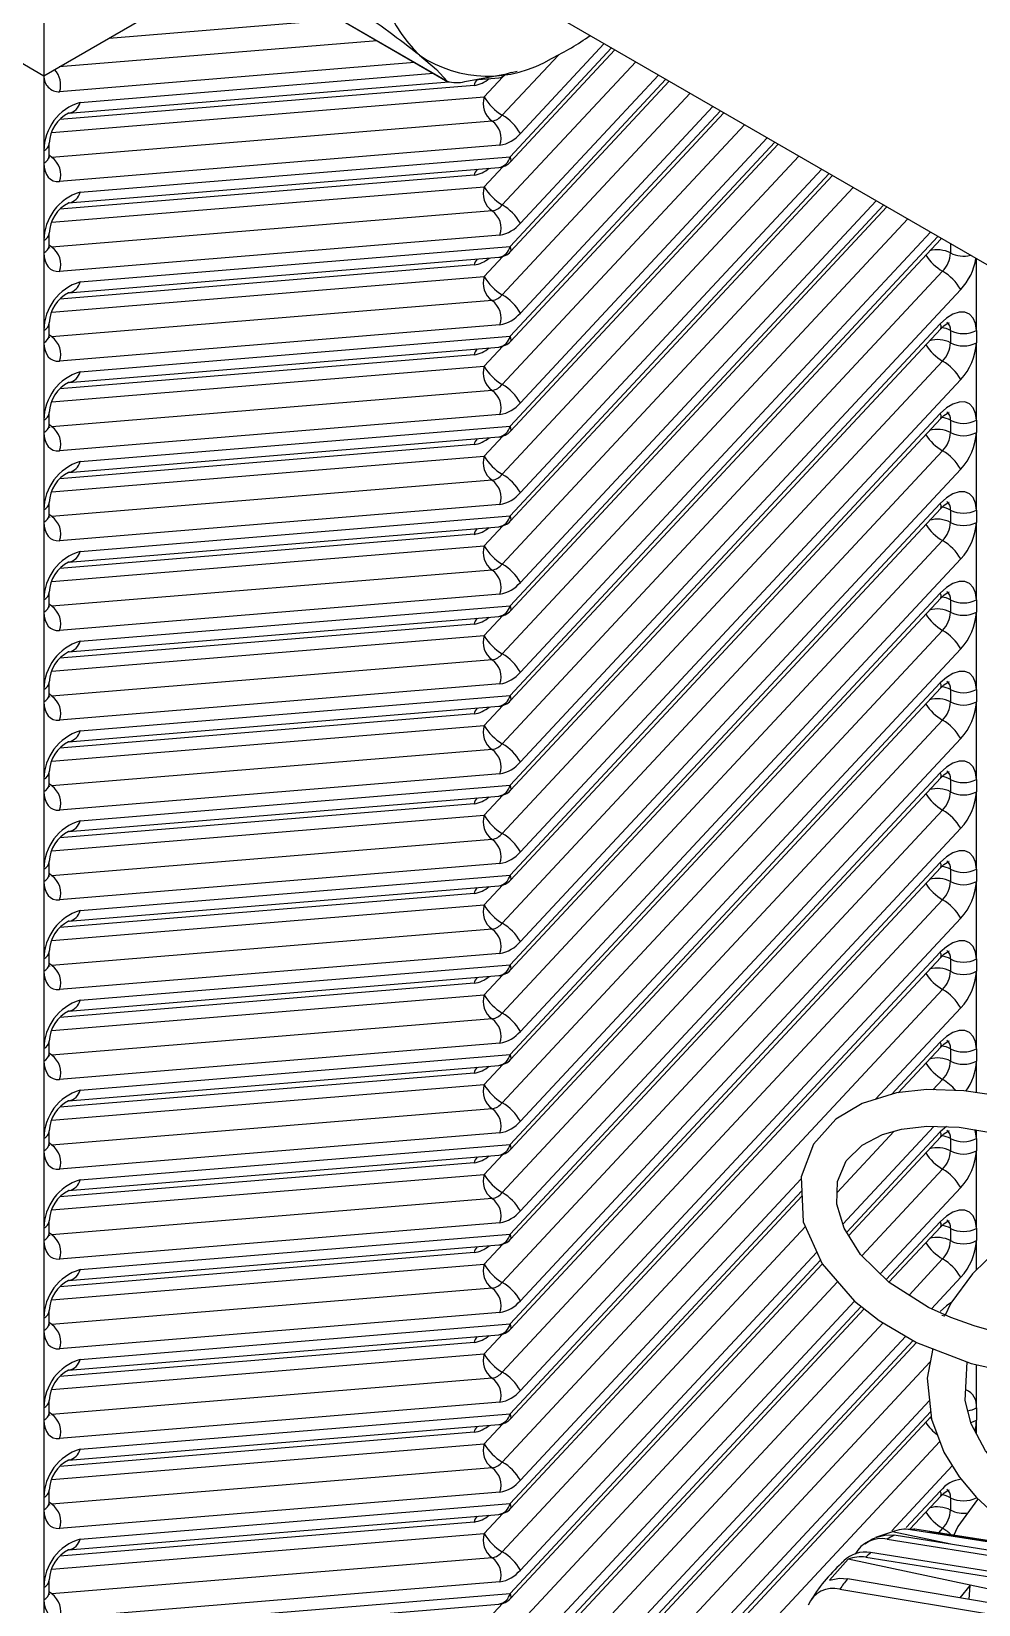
# Model space of a CAD drawing. Header units: millimetres. Extents: x 75 to 2075, y 25 to 1460.
# Drawn here: x 1518.8 to 1605, y 984.5 to 1127.5 of the extents above; entities that cross this region are included whole.
import ezdxf

# ---------------------------------------------------------------- set-up
doc = ezdxf.new("R2010")
doc.units = ezdxf.units.MM
doc.header["$LTSCALE"] = 5

msp = doc.modelspace()

# ---------------------------------------------------------------- linework, layer by layer
at = {"color": 7, "linetype": 'Continuous', "lineweight": 25}
for p, q in [((1519.935, 1156.84), (1519.935, 764.9)), ((1519.935, 1123.498), (1538.891, 1134.441)), ((1556.63, 1134.663), (1711.604, 1045.199)), ((1545.642, 1129.348), (1556.629, 1123.006)), ((1545.864, 1129.206), (1556.695, 1122.953)), ((1525.872, 1126.925), (1546.825, 1128.651)), ((1550.248, 1126.675), (1521.309, 1124.291)), ((1562.361, 1116.128), (1571.592, 1126.026)), ((1562.402, 1115.672), (1571.895, 1125.851)), ((1570.912, 1126.418), (1563.29, 1118.245)), ((1516.399, 1125.539), (1519.935, 1123.498)), ((1553.671, 1124.699), (1521.363, 1122.037)), ((1566.749, 1125.379), (1561.647, 1119.908)), ((1573.787, 1124.759), (1561.647, 1111.743)), ((1523.22, 1121.069), (1555.371, 1123.718)), ((1559.125, 1123.132), (1561.32, 1123.313)), ((1560.004, 1121.572), (1561.7, 1123.39)), ((1562.361, 1107.963), (1576.543, 1123.168)), ((1562.402, 1107.506), (1576.845, 1122.993)), ((1562.498, 1123.78), (1562.993, 1123.909)), ((1575.863, 1123.56), (1563.29, 1110.08)), ((1520.653, 1118.33), (1560.004, 1121.572)), ((1559.076, 1122.617), (1521.397, 1119.512)), ((1522.179, 1120.088), (1556.769, 1122.938)), ((1578.737, 1121.901), (1561.647, 1103.578)), ((1562.361, 1099.797), (1581.493, 1120.31)), ((1562.402, 1099.341), (1581.796, 1120.135)), ((1580.813, 1120.703), (1563.29, 1101.914)), ((1560.718, 1119.372), (1520.649, 1116.071)), ((1522.221, 1120.093), (1522.179, 1120.088)), ((1583.687, 1119.043), (1561.647, 1095.412)), ((1520.423, 1116.229), (1520.423, 1117.351)), ((1562.361, 1091.632), (1586.443, 1117.452)), ((1562.402, 1091.176), (1586.746, 1117.278)), ((1585.763, 1117.845), (1563.29, 1093.749)), ((1561.433, 1117.173), (1521.363, 1113.872)), ((1523.22, 1112.904), (1562.361, 1116.128)), ((1588.637, 1116.186), (1561.647, 1087.247)), ((1559.076, 1114.451), (1521.397, 1111.347)), ((1522.179, 1111.923), (1561.32, 1115.148)), ((1560.004, 1113.406), (1561.7, 1115.224)), ((1562.361, 1083.467), (1591.393, 1114.595)), ((1562.402, 1083.01), (1591.696, 1114.42)), ((1590.714, 1114.987), (1563.29, 1085.584)), ((1520.653, 1110.164), (1560.004, 1113.406)), ((1593.588, 1113.328), (1561.647, 1079.081)), ((1522.221, 1111.927), (1522.179, 1111.923)), ((1562.361, 1075.301), (1596.344, 1111.737)), ((1562.402, 1074.845), (1596.647, 1111.562)), ((1595.664, 1112.129), (1563.29, 1077.418)), ((1560.718, 1111.207), (1520.649, 1107.906)), ((1598.538, 1110.47), (1561.647, 1070.916)), ((1520.423, 1108.064), (1520.423, 1109.185)), ((1561.433, 1109.008), (1521.363, 1105.707)), ((1562.361, 1067.136), (1601.294, 1108.879)), ((1600.614, 1109.272), (1563.29, 1069.253)), ((1523.22, 1104.738), (1562.361, 1107.963)), ((1562.402, 1066.679), (1601.542, 1108.646)), ((1601.533, 1108.636), (1601.542, 1108.646)), ((1602.431, 1108.223), (1602.431, 1107.376)), ((1559.076, 1106.286), (1521.397, 1103.182)), ((1522.179, 1103.757), (1561.32, 1106.982)), ((1560.004, 1105.241), (1561.7, 1107.059)), ((1604.788, 1100.332), (1604.788, 1106.862)), ((1520.653, 1101.999), (1560.004, 1105.241)), ((1601.716, 1105.712), (1561.647, 1062.751)), ((1560.718, 1103.042), (1520.649, 1099.74)), ((1522.221, 1103.762), (1522.179, 1103.757)), ((1603.359, 1104.049), (1563.29, 1061.087)), ((1520.423, 1099.899), (1520.423, 1101.02)), ((1561.433, 1100.842), (1521.363, 1097.541)), ((1562.361, 1058.97), (1601.502, 1100.937)), ((1562.402, 1058.514), (1601.542, 1100.48)), ((1601.533, 1100.471), (1601.542, 1100.48)), ((1602.431, 1100.332), (1602.431, 1099.21)), ((1604.788, 1100.332), (1604.788, 1099.21)), ((1522.179, 1095.592), (1561.32, 1098.817)), ((1523.22, 1096.573), (1562.361, 1099.797)), ((1560.004, 1097.075), (1561.7, 1098.893)), ((1604.788, 1092.166), (1604.788, 1099.21)), ((1559.076, 1098.12), (1521.397, 1095.016)), ((1601.716, 1097.547), (1561.647, 1054.585)), ((1520.653, 1093.833), (1560.004, 1097.075)), ((1603.359, 1095.884), (1563.29, 1052.922)), ((1560.718, 1094.876), (1520.649, 1091.575)), ((1522.221, 1095.596), (1522.179, 1095.592)), ((1520.423, 1091.733), (1520.423, 1092.855)), ((1561.433, 1092.677), (1521.363, 1089.376)), ((1523.22, 1088.407), (1562.361, 1091.632)), ((1562.361, 1050.805), (1601.502, 1092.771)), ((1562.402, 1050.349), (1601.542, 1092.315)), ((1601.533, 1092.305), (1601.542, 1092.315)), ((1602.431, 1092.166), (1602.431, 1091.045)), ((1604.788, 1092.166), (1604.788, 1091.045)), ((1522.179, 1087.427), (1561.32, 1090.651)), ((1560.004, 1088.91), (1561.7, 1090.728)), ((1604.788, 1084.001), (1604.788, 1091.045)), ((1520.653, 1085.668), (1560.004, 1088.91)), ((1559.076, 1089.955), (1521.397, 1086.851)), ((1601.716, 1089.382), (1561.647, 1046.42)), ((1522.221, 1087.431), (1522.179, 1087.427)), ((1603.359, 1087.718), (1563.29, 1044.757)), ((1560.718, 1086.711), (1520.649, 1083.41)), ((1520.423, 1083.568), (1520.423, 1084.689)), ((1561.433, 1084.512), (1521.363, 1081.21)), ((1562.361, 1042.64), (1601.502, 1084.606)), ((1523.22, 1080.242), (1562.361, 1083.467)), ((1562.402, 1042.183), (1601.542, 1084.15)), ((1601.533, 1084.14), (1601.542, 1084.15)), ((1602.431, 1084.001), (1602.431, 1082.879)), ((1604.788, 1084.001), (1604.788, 1082.879)), ((1559.076, 1081.79), (1521.397, 1078.685)), ((1522.179, 1079.261), (1561.32, 1082.486)), ((1560.004, 1080.745), (1561.7, 1082.563)), ((1604.788, 1075.836), (1604.788, 1082.879)), ((1520.653, 1077.503), (1560.004, 1080.745)), ((1601.716, 1081.216), (1561.647, 1038.254)), ((1522.221, 1079.266), (1522.179, 1079.261)), ((1603.359, 1079.553), (1563.29, 1036.591)), ((1560.718, 1078.545), (1520.649, 1075.244)), ((1520.423, 1075.402), (1520.423, 1076.524)), ((1561.433, 1076.346), (1521.363, 1073.045)), ((1562.361, 1034.474), (1601.502, 1076.441)), ((1562.402, 1034.018), (1601.542, 1075.984)), ((1601.533, 1075.974), (1601.542, 1075.984)), ((1602.431, 1075.836), (1602.431, 1074.714)), ((1604.788, 1075.836), (1604.788, 1074.714)), ((1523.22, 1072.076), (1562.361, 1075.301)), ((1560.004, 1072.579), (1561.7, 1074.397)), ((1604.788, 1067.67), (1604.788, 1074.714)), ((1559.076, 1073.624), (1521.397, 1070.52)), ((1522.179, 1071.096), (1561.32, 1074.321)), ((1601.716, 1073.051), (1561.647, 1030.089)), ((1520.653, 1069.337), (1560.004, 1072.579)), ((1560.718, 1070.38), (1520.649, 1067.079)), ((1522.221, 1071.1), (1522.179, 1071.096)), ((1603.359, 1071.388), (1563.29, 1028.426)), ((1520.423, 1067.237), (1520.423, 1068.358)), ((1561.433, 1068.181), (1521.363, 1064.88)), ((1562.361, 1026.309), (1601.502, 1068.275)), ((1562.402, 1025.852), (1601.542, 1067.819)), ((1601.533, 1067.809), (1601.542, 1067.819)), ((1602.431, 1067.67), (1602.431, 1066.549)), ((1604.788, 1067.67), (1604.788, 1066.549)), ((1522.179, 1062.93), (1561.32, 1066.155)), ((1523.22, 1063.911), (1562.361, 1067.136)), ((1560.004, 1064.414), (1561.7, 1066.232)), ((1604.788, 1059.505), (1604.788, 1066.549)), ((1520.653, 1061.172), (1560.004, 1064.414)), ((1559.076, 1065.459), (1521.397, 1062.354)), ((1601.716, 1064.885), (1561.647, 1021.924)), ((1522.221, 1062.935), (1522.179, 1062.93)), ((1603.359, 1063.222), (1563.29, 1020.26)), ((1560.718, 1062.215), (1520.649, 1058.913)), ((1520.423, 1059.072), (1520.423, 1060.193)), ((1562.361, 1018.143), (1601.502, 1060.11)), ((1561.433, 1060.015), (1521.363, 1056.714)), ((1523.22, 1055.746), (1562.361, 1058.97)), ((1562.402, 1017.687), (1601.542, 1059.653)), ((1601.533, 1059.644), (1601.542, 1059.653)), ((1602.431, 1059.505), (1602.431, 1058.383)), ((1604.788, 1059.505), (1604.788, 1058.383)), ((1559.076, 1057.293), (1521.397, 1054.189)), ((1522.179, 1054.765), (1561.32, 1057.99)), ((1560.004, 1056.248), (1561.7, 1058.066)), ((1604.788, 1051.339), (1604.788, 1058.383)), ((1520.653, 1053.006), (1560.004, 1056.248)), ((1601.716, 1056.72), (1561.647, 1013.758)), ((1522.221, 1054.769), (1522.179, 1054.765)), ((1603.359, 1055.057), (1563.29, 1012.095)), ((1560.718, 1054.049), (1520.649, 1050.748)), ((1520.423, 1050.906), (1520.423, 1052.028)), ((1561.433, 1051.85), (1521.363, 1048.549)), ((1562.361, 1009.978), (1601.502, 1051.944)), ((1562.402, 1009.522), (1601.542, 1051.488)), ((1601.533, 1051.478), (1601.542, 1051.488)), ((1523.22, 1047.58), (1562.361, 1050.805)), ((1602.431, 1051.339), (1602.431, 1050.218)), ((1604.788, 1051.339), (1604.788, 1050.218)), ((1604.788, 1043.174), (1604.788, 1050.218)), ((1559.076, 1049.128), (1521.397, 1046.024)), ((1522.179, 1046.6), (1561.32, 1049.824)), ((1560.004, 1048.083), (1561.7, 1049.901)), ((1520.653, 1044.841), (1560.004, 1048.083)), ((1601.716, 1048.555), (1561.647, 1005.593)), ((1560.718, 1045.884), (1520.649, 1042.583)), ((1522.221, 1046.604), (1522.179, 1046.6)), ((1603.359, 1046.891), (1563.29, 1003.93)), ((1520.423, 1042.741), (1520.423, 1043.862)), ((1561.433, 1043.685), (1521.363, 1040.383)), ((1562.361, 1001.813), (1601.502, 1043.779)), ((1562.402, 1001.356), (1601.542, 1043.322)), ((1601.533, 1043.313), (1601.542, 1043.322)), ((1602.431, 1043.174), (1602.431, 1042.052)), ((1604.788, 1043.174), (1604.788, 1042.052)), ((1522.179, 1038.434), (1561.32, 1041.659)), ((1523.22, 1039.415), (1562.361, 1042.64)), ((1560.004, 1039.918), (1561.7, 1041.736)), ((1604.788, 1035.008), (1604.788, 1042.052)), ((1559.076, 1040.963), (1521.397, 1037.858)), ((1601.716, 1040.389), (1561.647, 997.427)), ((1520.653, 1036.675), (1560.004, 1039.918)), ((1603.359, 1038.726), (1595.605, 1030.412)), ((1560.718, 1037.718), (1520.649, 1034.417)), ((1522.221, 1038.439), (1522.179, 1038.434)), ((1520.423, 1034.575), (1520.423, 1035.697)), ((1561.433, 1035.519), (1521.363, 1032.218)), ((1523.22, 1031.249), (1562.361, 1034.474)), ((1597.065, 1030.856), (1601.502, 1035.614)), ((1597.675, 1031.011), (1601.542, 1035.157)), ((1601.533, 1035.147), (1601.542, 1035.157)), ((1602.431, 1035.008), (1602.431, 1033.887)), ((1604.788, 1035.008), (1604.788, 1033.887)), ((1522.179, 1030.269), (1561.32, 1033.494)), ((1560.004, 1031.752), (1561.7, 1033.57)), ((1604.788, 1031.022), (1604.788, 1033.887)), ((1520.653, 1028.51), (1560.004, 1031.752)), ((1559.076, 1032.797), (1521.397, 1029.693)), ((1601.716, 1032.224), (1600.836, 1031.28)), ((1522.221, 1030.273), (1522.179, 1030.269)), ((1560.718, 1029.553), (1520.649, 1026.252)), ((1520.423, 1026.41), (1520.423, 1027.531)), ((1561.433, 1027.354), (1521.363, 1024.052)), ((1597.311, 1027.5), (1592.123, 1021.938)), ((1600.919, 1027.944), (1592.64, 1019.068)), ((1592.989, 1018.32), (1601.502, 1027.448)), ((1602.055, 1027.952), (1601.502, 1027.448)), ((1604.788, 1026.843), (1604.788, 1027.615)), ((1523.22, 1023.084), (1562.361, 1026.309)), ((1593.175, 1018.02), (1601.542, 1026.992)), ((1601.533, 1026.982), (1601.542, 1026.992)), ((1602.431, 1026.843), (1602.431, 1025.722)), ((1604.788, 1026.843), (1604.788, 1025.722)), ((1604.788, 1018.678), (1604.788, 1025.722)), ((1559.076, 1024.632), (1521.397, 1021.527)), ((1522.179, 1022.103), (1561.32, 1025.328)), ((1560.004, 1023.587), (1561.7, 1025.405)), ((1520.653, 1020.345), (1560.004, 1023.587)), ((1588.85, 1023.17), (1563.29, 995.764)), ((1601.716, 1024.058), (1594.367, 1016.178)), ((1522.221, 1022.108), (1522.179, 1022.103)), ((1562.361, 993.647), (1588.9, 1022.102)), ((1562.402, 993.191), (1588.922, 1021.626)), ((1603.359, 1022.395), (1596.038, 1014.546)), ((1560.718, 1021.388), (1520.649, 1018.086)), ((1520.423, 1018.244), (1520.423, 1019.366)), ((1561.433, 1019.188), (1521.363, 1015.887)), ((1589.229, 1018.835), (1561.647, 989.262)), ((1596.586, 1014.011), (1601.502, 1019.283)), ((1596.83, 1013.773), (1601.542, 1018.826)), ((1601.533, 1018.817), (1601.542, 1018.826)), ((1602.431, 1018.678), (1602.431, 1017.556)), ((1604.788, 1018.678), (1604.788, 1017.556)), ((1522.179, 1013.938), (1561.32, 1017.163)), ((1523.22, 1014.919), (1562.361, 1018.143)), ((1560.004, 1015.421), (1561.7, 1017.239)), ((1604.788, 1014.888), (1604.788, 1017.556)), ((1559.076, 1016.466), (1521.397, 1013.362)), ((1562.361, 985.482), (1590.609, 1015.769)), ((1590.269, 1016.525), (1563.29, 987.599)), ((1601.716, 1015.893), (1598.656, 1012.612)), ((1520.653, 1012.179), (1560.004, 1015.421)), ((1562.402, 985.025), (1590.762, 1015.433)), ((1560.718, 1013.222), (1520.649, 1009.921)), ((1522.221, 1013.942), (1522.179, 1013.938)), ((1592.164, 1013.816), (1561.647, 981.097)), ((1603.359, 1014.23), (1600.694, 1011.372)), ((1562.361, 977.316), (1594.308, 1011.569)), ((1593.705, 1012.044), (1563.29, 979.433)), ((1520.423, 1010.079), (1520.423, 1011.201)), ((1561.433, 1011.023), (1521.363, 1007.722)), ((1523.22, 1006.753), (1562.361, 1009.978)), ((1596.295, 1010.08), (1561.647, 972.931)), ((1562.402, 976.86), (1594.577, 1011.358)), ((1522.179, 1005.773), (1561.32, 1008.997)), ((1560.004, 1007.256), (1561.7, 1009.074)), ((1598.367, 1008.878), (1563.29, 971.268)), ((1520.653, 1004.014), (1560.004, 1007.256)), ((1559.076, 1008.301), (1521.397, 1005.197)), ((1562.361, 969.151), (1599.046, 1008.484)), ((1562.402, 968.695), (1599.349, 1008.309)), ((1522.221, 1005.777), (1522.179, 1005.773)), ((1600.595, 1006.525), (1561.647, 964.766)), ((1604.788, 1002.347), (1604.788, 1006.288)), ((1560.718, 1005.057), (1520.649, 1001.755)), ((1520.423, 1001.914), (1520.423, 1003.035)), ((1561.433, 1002.858), (1521.363, 999.556)), ((1600.53, 1003.031), (1563.29, 963.103)), ((1523.22, 998.588), (1562.361, 1001.813)), ((1562.361, 960.986), (1600.633, 1002.02)), ((1562.402, 960.529), (1600.678, 1001.569)), ((1604.788, 1002.347), (1604.788, 1001.225)), ((1559.076, 1000.136), (1521.397, 997.031)), ((1522.179, 997.607), (1561.32, 1000.832)), ((1560.004, 999.091), (1561.7, 1000.908)), ((1604.788, 1000.02), (1604.788, 1001.225)), ((1520.653, 995.848), (1560.004, 999.091)), ((1601.467, 999.295), (1561.647, 956.6)), ((1522.221, 997.612), (1522.179, 997.607)), ((1560.718, 996.891), (1520.649, 993.59)), ((1602.597, 997.082), (1597.082, 991.169)), ((1520.423, 993.748), (1520.423, 994.87)), ((1561.433, 994.692), (1521.363, 991.391)), ((1598.406, 991.467), (1601.502, 994.786)), ((1598.738, 991.323), (1601.542, 994.33)), ((1601.533, 994.32), (1601.542, 994.33)), ((1523.22, 990.422), (1562.361, 993.647)), ((1602.431, 994.181), (1602.431, 993.06)), ((1559.076, 991.97), (1521.397, 988.866)), ((1522.179, 989.442), (1561.32, 992.666)), ((1560.004, 990.925), (1561.7, 992.743)), ((1601.716, 991.397), (1601.334, 990.986)), ((1520.653, 987.683), (1560.004, 990.925)), ((1597.15, 991.078), (1595.601, 990.547)), ((1596.668, 990.402), (1645.361, 982.699)), ((1602.456, 989.954), (1597.15, 991.078)), ((1645.919, 983.036), (1597.306, 990.774)), ((1598.585, 991.326), (1599.189, 991.316)), ((1598.804, 991.278), (1647.758, 983.675)), ((1647.812, 983.757), (1599.189, 991.316)), ((1600.471, 991.12), (1647.825, 983.759)), ((1560.718, 988.726), (1520.649, 985.425)), ((1522.221, 989.446), (1522.179, 989.442)), ((1593.118, 988.581), (1591.417, 986.676)), ((1604.214, 986.23), (1593.118, 988.581)), ((1594.721, 988.763), (1643.414, 981.064)), ((1643.854, 981.493), (1595.161, 989.196)), ((1520.423, 985.583), (1520.423, 986.704)), ((1561.433, 986.527), (1521.363, 983.225)), ((1592.365, 985.856), (1640.77, 977.808)), ((1641.371, 978.648), (1593.055, 986.806)), ((1604.214, 986.23), (1603.269, 985.082)), ((1604.139, 984.935), (1604.214, 986.23)), ((1634.549, 979.8), (1604.214, 986.23)), ((1522.179, 981.276), (1561.32, 984.501)), ((1523.22, 982.257), (1562.361, 985.482)), ((1560.004, 982.76), (1561.7, 984.578))]:
    msp.add_line(p, q, dxfattribs=at)
at = {"color": 7, "linetype": 'Continuous', "lineweight": 25, "flags": 128}
for points in [[(1554.126, 1125.352), (1555.656, 1124.056), (1556.629, 1123.006)], [(1558.229, 1122.969), (1562.038, 1123.664), (1562.481, 1123.816)], [(1520.649, 1116.071), (1520.428, 1116.233), (1520.423, 1116.238)], [(1520.439, 1116), (1520.452, 1115.984), (1520.427, 1116.129), (1520.423, 1116.229)], [(1562.402, 1115.672), (1562.421, 1115.697), (1562.449, 1115.804), (1562.429, 1115.95), (1562.361, 1116.128)], [(1519.935, 1115.549), (1519.96, 1115.168), (1520.034, 1114.824), (1520.157, 1114.525), (1520.324, 1114.275), (1520.533, 1114.082), (1520.78, 1113.949), (1521.059, 1113.878), (1521.363, 1113.872)], [(1601.542, 1108.646), (1601.561, 1108.671), (1601.58, 1108.714)], [(1519.935, 1107.384), (1519.96, 1107.003), (1520.034, 1106.659), (1520.157, 1106.359), (1520.324, 1106.11), (1520.533, 1105.917), (1520.78, 1105.783), (1521.059, 1105.713), (1521.363, 1105.707)], [(1520.649, 1107.906), (1520.428, 1108.068), (1520.423, 1108.072)], [(1520.439, 1107.835), (1520.452, 1107.819), (1520.427, 1107.964), (1520.423, 1108.064)], [(1562.402, 1107.506), (1562.421, 1107.531), (1562.449, 1107.639), (1562.429, 1107.784), (1562.361, 1107.963)], [(1604.788, 1100.332), (1604.716, 1100.956), (1604.506, 1101.459), (1604.17, 1101.812), (1603.728, 1101.992), (1603.208, 1101.989), (1602.64, 1101.803), (1602.06, 1101.445), (1601.502, 1100.937)], [(1601.542, 1100.48), (1601.561, 1100.505), (1601.59, 1100.612), (1601.57, 1100.758), (1601.502, 1100.937)], [(1601.542, 1100.48), (1601.833, 1100.754), (1602.127, 1100.953), (1602.304, 1101.025), (1602.295, 1101.027)], [(1519.935, 1099.218), (1519.96, 1098.837), (1520.034, 1098.493), (1520.157, 1098.194), (1520.324, 1097.945), (1520.533, 1097.751), (1520.78, 1097.618), (1521.059, 1097.547), (1521.363, 1097.541)], [(1520.649, 1099.74), (1520.428, 1099.902), (1520.423, 1099.907)], [(1520.439, 1099.669), (1520.452, 1099.654), (1520.427, 1099.798), (1520.423, 1099.899)], [(1562.402, 1099.341), (1562.421, 1099.366), (1562.449, 1099.473), (1562.429, 1099.619), (1562.361, 1099.797)], [(1604.788, 1092.166), (1604.716, 1092.79), (1604.506, 1093.294), (1604.17, 1093.647), (1603.728, 1093.827), (1603.208, 1093.824), (1602.64, 1093.638), (1602.06, 1093.28), (1601.502, 1092.771)], [(1520.649, 1091.575), (1520.428, 1091.737), (1520.423, 1091.742)], [(1520.439, 1091.504), (1520.452, 1091.488), (1520.427, 1091.633), (1520.423, 1091.733)], [(1562.402, 1091.176), (1562.421, 1091.201), (1562.449, 1091.308), (1562.429, 1091.453), (1562.361, 1091.632)], [(1601.542, 1092.315), (1601.561, 1092.34), (1601.59, 1092.447), (1601.57, 1092.593), (1601.502, 1092.771)], [(1601.542, 1092.315), (1601.833, 1092.589), (1602.127, 1092.787), (1602.304, 1092.86), (1602.295, 1092.861)], [(1519.935, 1091.053), (1519.96, 1090.672), (1520.034, 1090.328), (1520.157, 1090.028), (1520.324, 1089.779), (1520.533, 1089.586), (1520.78, 1089.453), (1521.059, 1089.382), (1521.363, 1089.376)], [(1604.788, 1084.001), (1604.716, 1084.625), (1604.506, 1085.129), (1604.17, 1085.481), (1603.728, 1085.662), (1603.208, 1085.658), (1602.64, 1085.472), (1602.06, 1085.114), (1601.502, 1084.606)], [(1601.542, 1084.15), (1601.561, 1084.175), (1601.59, 1084.282), (1601.57, 1084.427), (1601.502, 1084.606)], [(1601.542, 1084.15), (1601.833, 1084.423), (1602.127, 1084.622), (1602.304, 1084.695), (1602.295, 1084.696)], [(1520.649, 1083.41), (1520.428, 1083.571), (1520.423, 1083.576)], [(1520.439, 1083.339), (1520.452, 1083.323), (1520.427, 1083.467), (1520.423, 1083.568)], [(1562.402, 1083.01), (1562.421, 1083.035), (1562.449, 1083.142), (1562.429, 1083.288), (1562.361, 1083.467)], [(1519.935, 1082.887), (1519.96, 1082.507), (1520.034, 1082.163), (1520.157, 1081.863), (1520.324, 1081.614), (1520.533, 1081.421), (1520.78, 1081.287), (1521.059, 1081.217), (1521.363, 1081.21)], [(1604.788, 1075.836), (1604.716, 1076.46), (1604.506, 1076.963), (1604.17, 1077.316), (1603.728, 1077.496), (1603.208, 1077.493), (1602.64, 1077.307), (1602.06, 1076.949), (1601.502, 1076.441)], [(1601.542, 1075.984), (1601.561, 1076.009), (1601.59, 1076.116), (1601.57, 1076.262), (1601.502, 1076.441)], [(1601.542, 1075.984), (1601.833, 1076.258), (1602.127, 1076.457), (1602.304, 1076.529), (1602.295, 1076.531)], [(1519.935, 1074.722), (1519.96, 1074.341), (1520.034, 1073.997), (1520.157, 1073.698), (1520.324, 1073.448), (1520.533, 1073.255), (1520.78, 1073.122), (1521.059, 1073.051), (1521.363, 1073.045)], [(1520.649, 1075.244), (1520.428, 1075.406), (1520.423, 1075.411)], [(1520.439, 1075.173), (1520.452, 1075.157), (1520.427, 1075.302), (1520.423, 1075.402)], [(1562.402, 1074.845), (1562.421, 1074.87), (1562.449, 1074.977), (1562.429, 1075.123), (1562.361, 1075.301)], [(1604.788, 1067.67), (1604.716, 1068.294), (1604.506, 1068.798), (1604.17, 1069.15), (1603.728, 1069.331), (1603.208, 1069.328), (1602.64, 1069.141), (1602.06, 1068.783), (1601.502, 1068.275)], [(1520.649, 1067.079), (1520.428, 1067.241), (1520.423, 1067.245)], [(1520.439, 1067.008), (1520.452, 1066.992), (1520.427, 1067.137), (1520.423, 1067.237)], [(1601.542, 1067.819), (1601.561, 1067.844), (1601.59, 1067.951), (1601.57, 1068.096), (1601.502, 1068.275)], [(1601.542, 1067.819), (1601.833, 1068.092), (1602.127, 1068.291), (1602.304, 1068.364), (1602.295, 1068.365)], [(1519.935, 1066.557), (1519.96, 1066.176), (1520.034, 1065.832), (1520.157, 1065.532), (1520.324, 1065.283), (1520.533, 1065.09), (1520.78, 1064.956), (1521.059, 1064.886), (1521.363, 1064.88)], [(1562.402, 1066.679), (1562.421, 1066.704), (1562.449, 1066.812), (1562.429, 1066.957), (1562.361, 1067.136)], [(1604.788, 1059.505), (1604.716, 1060.129), (1604.506, 1060.632), (1604.17, 1060.985), (1603.728, 1061.165), (1603.208, 1061.162), (1602.64, 1060.976), (1602.06, 1060.618), (1601.502, 1060.11)], [(1601.542, 1059.653), (1601.561, 1059.678), (1601.59, 1059.785), (1601.57, 1059.931), (1601.502, 1060.11)], [(1601.542, 1059.653), (1601.833, 1059.927), (1602.127, 1060.126), (1602.304, 1060.198), (1602.295, 1060.2)], [(1520.649, 1058.913), (1520.428, 1059.075), (1520.423, 1059.08)], [(1520.439, 1058.842), (1520.452, 1058.827), (1520.427, 1058.971), (1520.423, 1059.072)], [(1562.402, 1058.514), (1562.421, 1058.539), (1562.449, 1058.646), (1562.429, 1058.792), (1562.361, 1058.97)], [(1519.935, 1058.391), (1519.96, 1058.01), (1520.034, 1057.666), (1520.157, 1057.367), (1520.324, 1057.118), (1520.533, 1056.924), (1520.78, 1056.791), (1521.059, 1056.72), (1521.363, 1056.714)], [(1604.788, 1051.339), (1604.716, 1051.963), (1604.506, 1052.467), (1604.17, 1052.82), (1603.728, 1053), (1603.208, 1052.997), (1602.64, 1052.811), (1602.06, 1052.453), (1601.502, 1051.944)], [(1601.542, 1051.488), (1601.561, 1051.513), (1601.59, 1051.62), (1601.57, 1051.766), (1601.502, 1051.944)], [(1601.542, 1051.488), (1601.833, 1051.762), (1602.127, 1051.96), (1602.304, 1052.033), (1602.295, 1052.034)], [(1519.935, 1050.226), (1519.96, 1049.845), (1520.034, 1049.501), (1520.157, 1049.201), (1520.324, 1048.952), (1520.533, 1048.759), (1520.78, 1048.626), (1521.059, 1048.555), (1521.363, 1048.549)], [(1520.649, 1050.748), (1520.428, 1050.91), (1520.423, 1050.914)], [(1520.439, 1050.677), (1520.452, 1050.661), (1520.427, 1050.806), (1520.423, 1050.906)], [(1562.402, 1050.349), (1562.421, 1050.374), (1562.449, 1050.481), (1562.429, 1050.626), (1562.361, 1050.805)], [(1604.788, 1043.174), (1604.716, 1043.798), (1604.506, 1044.302), (1604.17, 1044.654), (1603.728, 1044.835), (1603.208, 1044.831), (1602.64, 1044.645), (1602.06, 1044.287), (1601.502, 1043.779)], [(1601.542, 1043.322), (1601.561, 1043.348), (1601.59, 1043.455), (1601.57, 1043.6), (1601.502, 1043.779)], [(1601.542, 1043.322), (1601.833, 1043.596), (1602.127, 1043.795), (1602.304, 1043.868), (1602.295, 1043.869)], [(1519.935, 1042.06), (1519.96, 1041.68), (1520.034, 1041.336), (1520.157, 1041.036), (1520.324, 1040.787), (1520.533, 1040.593), (1520.78, 1040.46), (1521.059, 1040.39), (1521.363, 1040.383)], [(1520.649, 1042.583), (1520.428, 1042.744), (1520.423, 1042.749)], [(1520.439, 1042.512), (1520.452, 1042.496), (1520.427, 1042.64), (1520.423, 1042.741)], [(1562.402, 1042.183), (1562.421, 1042.208), (1562.449, 1042.315), (1562.429, 1042.461), (1562.361, 1042.64)], [(1604.788, 1035.008), (1604.716, 1035.633), (1604.506, 1036.136), (1604.17, 1036.489), (1603.728, 1036.669), (1603.208, 1036.666), (1602.64, 1036.48), (1602.06, 1036.122), (1601.502, 1035.614)], [(1520.649, 1034.417), (1520.428, 1034.579), (1520.423, 1034.584)], [(1520.439, 1034.346), (1520.452, 1034.33), (1520.427, 1034.475), (1520.423, 1034.575)], [(1562.402, 1034.018), (1562.421, 1034.043), (1562.449, 1034.15), (1562.429, 1034.296), (1562.361, 1034.474)], [(1601.542, 1035.157), (1601.561, 1035.182), (1601.59, 1035.289), (1601.57, 1035.435), (1601.502, 1035.614)], [(1601.542, 1035.157), (1601.833, 1035.431), (1602.127, 1035.63), (1602.304, 1035.702), (1602.295, 1035.704)], [(1519.935, 1033.895), (1519.96, 1033.514), (1520.034, 1033.17), (1520.157, 1032.87), (1520.324, 1032.621), (1520.533, 1032.428), (1520.78, 1032.295), (1521.059, 1032.224), (1521.363, 1032.218)], [(1607.195, 1030.66), (1603.641, 1031.194), (1600.27, 1031.297), (1597.519, 1030.994), (1594.394, 1030.045), (1591.991, 1028.602), (1589.97, 1026.334), (1588.841, 1023.364), (1589.031, 1019.273), (1590.759, 1015.436), (1593.694, 1012.052), (1595.935, 1010.289), (1599.345, 1008.31), (1604.328, 1006.392), (1609.388, 1005.25)], [(1606.796, 1009.174), (1604.584, 1009.801), (1602.461, 1010.57), (1600.445, 1011.485), (1596.863, 1013.741), (1594.254, 1016.288), (1592.748, 1018.706), (1592.096, 1020.888), (1592.149, 1022.944), (1592.953, 1024.809), (1594.389, 1026.236), (1596.252, 1027.203), (1597.978, 1027.688), (1600.268, 1027.961), (1603.226, 1027.885), (1608.241, 1027.016)], [(1601.542, 1026.992), (1601.561, 1027.017), (1601.59, 1027.124), (1601.57, 1027.269), (1601.502, 1027.448)], [(1601.542, 1026.992), (1601.833, 1027.265), (1602.127, 1027.464), (1602.304, 1027.537), (1602.295, 1027.538)], [(1604.788, 1026.843), (1604.716, 1027.467), (1604.656, 1027.663)], [(1519.935, 1025.73), (1519.96, 1025.349), (1520.034, 1025.005), (1520.157, 1024.705), (1520.324, 1024.456), (1520.533, 1024.263), (1520.78, 1024.129), (1521.059, 1024.059), (1521.363, 1024.052)], [(1520.649, 1026.252), (1520.428, 1026.414), (1520.423, 1026.418)], [(1520.439, 1026.181), (1520.452, 1026.165), (1520.427, 1026.31), (1520.423, 1026.41)], [(1562.402, 1025.852), (1562.421, 1025.877), (1562.449, 1025.984), (1562.429, 1026.13), (1562.361, 1026.309)], [(1619.621, 1023.115), (1619.207, 1023.026), (1616.172, 1022.087), (1613.108, 1020.824), (1609.951, 1019.121), (1606.935, 1016.962), (1604.424, 1014.538), (1602.459, 1011.867), (1601.924, 1010.712)], [(1604.788, 1018.678), (1604.716, 1019.302), (1604.506, 1019.805), (1604.17, 1020.158), (1603.728, 1020.338), (1603.208, 1020.335), (1602.64, 1020.149), (1602.06, 1019.791), (1601.502, 1019.283)], [(1601.542, 1018.826), (1601.561, 1018.851), (1601.59, 1018.958), (1601.57, 1019.104), (1601.502, 1019.283)], [(1601.542, 1018.826), (1601.833, 1019.1), (1602.127, 1019.299), (1602.304, 1019.371), (1602.295, 1019.373)], [(1519.935, 1017.564), (1519.96, 1017.183), (1520.034, 1016.839), (1520.157, 1016.54), (1520.324, 1016.291), (1520.533, 1016.097), (1520.78, 1015.964), (1521.059, 1015.893), (1521.363, 1015.887)], [(1520.649, 1018.086), (1520.428, 1018.248), (1520.423, 1018.253)], [(1520.439, 1018.015), (1520.452, 1018), (1520.427, 1018.144), (1520.423, 1018.244)], [(1562.402, 1017.687), (1562.421, 1017.712), (1562.449, 1017.819), (1562.429, 1017.965), (1562.361, 1018.143)], [(1602.462, 1011.891), (1602.06, 1011.625), (1601.502, 1011.117)], [(1520.649, 1009.921), (1520.428, 1010.083), (1520.423, 1010.087)], [(1520.439, 1009.85), (1520.452, 1009.834), (1520.427, 1009.979), (1520.423, 1010.079)], [(1562.402, 1009.522), (1562.421, 1009.547), (1562.449, 1009.654), (1562.429, 1009.799), (1562.361, 1009.978)], [(1601.643, 1010.767), (1601.89, 1010.721), (1601.924, 1010.712)], [(1519.935, 1009.399), (1519.96, 1009.018), (1520.034, 1008.674), (1520.157, 1008.374), (1520.324, 1008.125), (1520.533, 1007.932), (1520.78, 1007.799), (1521.059, 1007.728), (1521.363, 1007.722)], [(1600.821, 1007.742), (1600.324, 1005.066), (1600.702, 1001.336), (1601.833, 998.32), (1603.212, 996.087), (1604.805, 994.195), (1606.738, 992.423), (1609.034, 990.771), (1611.59, 989.392)], [(1633.936, 989.573), (1630.737, 989.099), (1627.657, 988.968), (1624.843, 989.096), (1622.375, 989.399), (1618.612, 990.206), (1616.055, 991.025), (1614.02, 991.857), (1611.172, 993.361), (1607.946, 995.772), (1605.612, 998.455), (1604.322, 1000.905), (1603.758, 1003.024), (1603.957, 1006.535)], [(1520.649, 1001.755), (1520.428, 1001.917), (1520.423, 1001.922)], [(1520.439, 1001.684), (1520.452, 1001.669), (1520.427, 1001.813), (1520.423, 1001.914)], [(1562.402, 1001.356), (1562.421, 1001.381), (1562.449, 1001.488), (1562.429, 1001.634), (1562.361, 1001.813)], [(1600.533, 1001.413), (1600.614, 1001.434), (1600.688, 1001.45)], [(1519.935, 1001.233), (1519.96, 1000.852), (1520.034, 1000.509), (1520.157, 1000.209), (1520.324, 999.96), (1520.533, 999.766), (1520.78, 999.633), (1521.059, 999.563), (1521.363, 999.556)], [(1604.289, 1001.027), (1604.535, 1001.106), (1604.788, 1001.225)], [(1601.542, 994.33), (1601.561, 994.355), (1601.59, 994.462), (1601.57, 994.608), (1601.502, 994.786)], [(1601.542, 994.33), (1601.833, 994.604), (1602.127, 994.802), (1602.304, 994.875), (1602.295, 994.876)], [(1519.935, 993.068), (1519.96, 992.687), (1520.034, 992.343), (1520.157, 992.043), (1520.324, 991.794), (1520.533, 991.601), (1520.78, 991.468), (1521.059, 991.397), (1521.363, 991.391)], [(1520.649, 993.59), (1520.428, 993.752), (1520.423, 993.757)], [(1520.439, 993.519), (1520.452, 993.503), (1520.427, 993.648), (1520.423, 993.748)], [(1562.402, 993.191), (1562.421, 993.216), (1562.449, 993.323), (1562.429, 993.468), (1562.361, 993.647)], [(1604.899, 994.025), (1603.089, 991.565), (1602.663, 990.646)], [(1595.551, 990.497), (1595.32, 990.403), (1594.64, 989.947)], [(1595.601, 990.547), (1596.566, 990.803), (1597.306, 990.774)], [(1591.417, 986.676), (1592.33, 986.856), (1593.055, 986.806)], [(1519.935, 984.903), (1519.96, 984.522), (1520.034, 984.178), (1520.157, 983.878), (1520.324, 983.629), (1520.533, 983.436), (1520.78, 983.302), (1521.059, 983.232), (1521.363, 983.225)], [(1520.649, 985.425), (1520.428, 985.587), (1520.423, 985.591)], [(1520.439, 985.354), (1520.452, 985.338), (1520.427, 985.483), (1520.423, 985.583)], [(1562.402, 985.025), (1562.421, 985.05), (1562.449, 985.157), (1562.429, 985.303), (1562.361, 985.482)]]:
    msp.add_lwpolyline(points, dxfattribs=at)
at = {"color": 7, "linetype": 'Continuous', "lineweight": 25}
for centre, radius, start, end in [((1564.217, 1135.562), 14.355, 170.62517, 225.3351), ((1480.902, 1031.855), 118.757, 51.93285, 55.32388), ((1555.428, 1147.161), 24.545, 295.84722, 305.39061), ((1560.348, 1134.622), 11.165, 236.13329, 301.18543), ((1521.311, 1123.408), 1.372, 176.08203, 272.1866), ((1519.446, 1122.653), 2.014, 342.19666, 43.99619), ((1557.495, 1125.797), 2.922, 252.76291, 284.55581), ((1558.716, 1125.24), 2.648, 277.80903, 310.99923), ((1560.633, 1122.162), 1.622, 142.47611, 163.73984), ((1561.215, 1124.367), 1.059, 275.66441, 315.33384), ((1561.844, 1120.954), 1.941, 161.43504, 234.5512), ((1563.934, 1123.81), 4.522, 209.66643, 239.62449), ((1524.538, 1116.658), 4.604, 106.63679, 179.84564), ((1521.976, 1121.343), 1.275, 281.10753, 347.56451), ((1523.553, 1117.276), 3.131, 116.16397, 178.63549), ((1560.461, 1120.891), 1.54, 279.63258, 320.36204), ((1559.593, 1117.791), 1.941, 341.43504, 54.5512), ((1559.36, 1116.007), 4.522, 29.66643, 59.62449), ((1519.588, 1117.435), 0.839, 294.39568, 354.06434), ((1560.917, 1120.211), 3.081, 279.63258, 320.36204), ((1519.589, 1116.313), 0.838, 294.37466, 354.3052), ((1519.523, 1114.49), 1.941, 341.43504, 54.5512), ((1561.125, 1116.398), 1.265, 278.8405, 347.70636), ((1558.716, 1117.075), 2.648, 277.80903, 310.99923), ((1560.633, 1113.997), 1.622, 142.47611, 163.73984), ((1561.183, 1116.809), 1.667, 274.70992, 316.99514), ((1561.844, 1112.788), 1.941, 161.43504, 234.5512), ((1563.934, 1115.645), 4.522, 209.66643, 239.62449), ((1524.538, 1108.493), 4.604, 106.63679, 179.84564), ((1523.553, 1109.111), 3.131, 116.16397, 178.63549), ((1521.976, 1113.178), 1.275, 281.10753, 347.56451), ((1560.461, 1112.726), 1.54, 279.63258, 320.36204), ((1559.36, 1107.842), 4.522, 29.66643, 59.62449), ((1559.593, 1109.626), 1.941, 341.43504, 54.5512), ((1519.588, 1109.269), 0.839, 294.39568, 354.06434), ((1560.917, 1112.045), 3.081, 279.63258, 320.36204), ((1519.589, 1108.147), 0.838, 294.37466, 354.3052), ((1519.523, 1106.325), 1.941, 341.43504, 54.5512), ((1561.125, 1108.232), 1.265, 278.8405, 347.70636), ((1561.183, 1108.643), 1.667, 274.70992, 316.99514), ((1601.246, 1105.08), 2.583, 62.6955, 106.01381), ((1599.838, 1107.504), 2.596, 316.35189, 357.16539), ((1603.62, 1109.72), 2.628, 243.09614, 284.00221), ((1558.716, 1108.909), 2.648, 277.80903, 310.99923), ((1560.633, 1105.832), 1.622, 142.47611, 163.73984), ((1604.153, 1109.797), 4.756, 213.33503, 239.18867), ((1599.443, 1107.733), 5.376, 316.74859, 350.90161), ((1524.538, 1100.327), 4.604, 106.63679, 179.84564), ((1521.976, 1105.013), 1.275, 281.10753, 347.56451), ((1561.844, 1104.623), 1.941, 161.43504, 234.5512), ((1563.934, 1107.479), 4.522, 209.66643, 239.62449), ((1599.43, 1101.811), 4.522, 29.66643, 59.62449), ((1523.553, 1100.945), 3.131, 116.16397, 178.63549), ((1560.461, 1104.56), 1.54, 279.63258, 320.36204), ((1559.593, 1101.46), 1.941, 341.43504, 54.5512), ((1559.36, 1099.676), 4.522, 29.66643, 59.62449), ((1560.917, 1103.88), 3.081, 279.63258, 320.36204), ((1519.588, 1101.104), 0.839, 294.39568, 354.06434), ((1601.368, 1098.393), 2.211, 61.26972, 82.85223), ((1601.632, 1100.43), 0.805, 352.99574, 55.76903), ((1603.609, 1102.606), 2.562, 242.60967, 297.39033), ((1519.589, 1099.982), 0.838, 294.37466, 354.3052), ((1519.523, 1098.159), 1.941, 341.43504, 54.5512), ((1558.716, 1100.744), 2.648, 277.80903, 310.99923), ((1561.125, 1100.067), 1.265, 278.8405, 347.70636), ((1561.183, 1100.478), 1.667, 274.70992, 316.99514), ((1604.153, 1101.632), 4.756, 213.33503, 239.18867), ((1601.246, 1096.915), 2.583, 62.6955, 106.01381), ((1599.838, 1099.339), 2.596, 316.35189, 357.16539), ((1603.609, 1101.485), 2.562, 242.60967, 297.39033), ((1599.603, 1099.467), 5.191, 316.35189, 357.16539), ((1560.633, 1097.666), 1.622, 142.47611, 163.73984), ((1599.43, 1093.646), 4.522, 29.66643, 59.62449), ((1524.538, 1092.162), 4.604, 106.63679, 179.84564), ((1521.976, 1096.847), 1.275, 281.10753, 347.56451), ((1561.844, 1096.457), 1.941, 161.43504, 234.5512), ((1563.934, 1099.314), 4.522, 209.66643, 239.62449), ((1523.553, 1092.78), 3.131, 116.16397, 178.63549), ((1560.461, 1096.395), 1.54, 279.63258, 320.36204), ((1559.593, 1093.295), 1.941, 341.43504, 54.5512), ((1559.36, 1091.511), 4.522, 29.66643, 59.62449), ((1560.917, 1095.714), 3.081, 279.63258, 320.36204), ((1519.588, 1092.939), 0.839, 294.39568, 354.06434), ((1519.589, 1091.816), 0.838, 294.37466, 354.3052), ((1519.523, 1089.994), 1.941, 341.43504, 54.5512), ((1561.125, 1091.901), 1.265, 278.8405, 347.70636), ((1601.368, 1090.228), 2.211, 61.26972, 82.85223), ((1601.632, 1092.264), 0.805, 352.99574, 55.76903), ((1603.609, 1094.441), 2.562, 242.60967, 297.39033), ((1558.716, 1092.579), 2.648, 277.80903, 310.99923), ((1560.633, 1089.501), 1.622, 142.47611, 163.73984), ((1561.183, 1092.312), 1.667, 274.70992, 316.99514), ((1604.153, 1093.467), 4.756, 213.33503, 239.18867), ((1601.246, 1088.749), 2.583, 62.6955, 106.01381), ((1599.838, 1091.173), 2.596, 316.35189, 357.16539), ((1603.609, 1093.319), 2.562, 242.60967, 297.39033), ((1599.603, 1091.302), 5.191, 316.35189, 357.16539), ((1561.844, 1088.292), 1.941, 161.43504, 234.5512), ((1563.934, 1091.148), 4.522, 209.66643, 239.62449), ((1599.43, 1085.48), 4.522, 29.66643, 59.62449), ((1524.538, 1083.996), 4.604, 106.63679, 179.84564), ((1523.553, 1084.615), 3.131, 116.16397, 178.63549), ((1521.976, 1088.682), 1.275, 281.10753, 347.56451), ((1560.461, 1088.229), 1.54, 279.63258, 320.36204), ((1559.36, 1083.345), 4.522, 29.66643, 59.62449), ((1559.593, 1085.13), 1.941, 341.43504, 54.5512), ((1519.588, 1084.773), 0.839, 294.39568, 354.06434), ((1560.917, 1087.549), 3.081, 279.63258, 320.36204), ((1601.632, 1084.099), 0.805, 352.99574, 55.76903), ((1519.589, 1083.651), 0.838, 294.37466, 354.3052), ((1519.523, 1081.828), 1.941, 341.43504, 54.5512), ((1561.125, 1083.736), 1.265, 278.8405, 347.70636), ((1561.183, 1084.147), 1.667, 274.70992, 316.99514), ((1601.246, 1080.584), 2.583, 62.6955, 106.01381), ((1601.368, 1082.062), 2.211, 61.26972, 82.85223), ((1603.609, 1086.275), 2.562, 242.60967, 297.39033), ((1558.716, 1084.413), 2.648, 277.80903, 310.99923), ((1560.633, 1081.335), 1.622, 142.47611, 163.73984), ((1604.153, 1085.301), 4.756, 213.33503, 239.18867), ((1599.838, 1083.008), 2.596, 316.35189, 357.16539), ((1603.609, 1085.154), 2.562, 242.60967, 297.39033), ((1599.603, 1083.136), 5.191, 316.35189, 357.16539), ((1524.538, 1075.831), 4.604, 106.63679, 179.84564), ((1521.976, 1080.516), 1.275, 281.10753, 347.56451), ((1561.844, 1080.127), 1.941, 161.43504, 234.5512), ((1563.934, 1082.983), 4.522, 209.66643, 239.62449), ((1599.43, 1077.315), 4.522, 29.66643, 59.62449), ((1523.553, 1076.449), 3.131, 116.16397, 178.63549), ((1560.461, 1080.064), 1.54, 279.63258, 320.36204), ((1559.36, 1075.18), 4.522, 29.66643, 59.62449), ((1559.593, 1076.964), 1.941, 341.43504, 54.5512), ((1560.917, 1079.384), 3.081, 279.63258, 320.36204), ((1519.588, 1076.608), 0.839, 294.39568, 354.06434), ((1601.368, 1073.897), 2.211, 61.26972, 82.85223), ((1601.632, 1075.934), 0.805, 352.99574, 55.76903), ((1603.609, 1078.11), 2.562, 242.60967, 297.39033), ((1519.589, 1075.486), 0.838, 294.37466, 354.3052), ((1519.523, 1073.663), 1.941, 341.43504, 54.5512), ((1561.125, 1075.571), 1.265, 278.8405, 347.70636), ((1561.183, 1075.982), 1.667, 274.70992, 316.99514), ((1604.153, 1077.136), 4.756, 213.33503, 239.18867), ((1601.246, 1072.418), 2.583, 62.6955, 106.01381), ((1599.838, 1074.842), 2.596, 316.35189, 357.16539), ((1603.609, 1076.989), 2.562, 242.60967, 297.39033), ((1599.603, 1074.971), 5.191, 316.35189, 357.16539), ((1558.716, 1076.248), 2.648, 277.80903, 310.99923), ((1560.633, 1073.17), 1.622, 142.47611, 163.73984), ((1599.43, 1069.149), 4.522, 29.66643, 59.62449), ((1524.538, 1067.666), 4.604, 106.63679, 179.84564), ((1521.976, 1072.351), 1.275, 281.10753, 347.56451), ((1561.844, 1071.961), 1.941, 161.43504, 234.5512), ((1563.934, 1074.818), 4.522, 209.66643, 239.62449), ((1523.553, 1068.284), 3.131, 116.16397, 178.63549), ((1560.461, 1071.899), 1.54, 279.63258, 320.36204), ((1559.593, 1068.799), 1.941, 341.43504, 54.5512), ((1559.36, 1067.015), 4.522, 29.66643, 59.62449), ((1560.917, 1071.218), 3.081, 279.63258, 320.36204), ((1519.588, 1068.442), 0.839, 294.39568, 354.06434), ((1519.589, 1067.32), 0.838, 294.37466, 354.3052), ((1601.368, 1065.732), 2.211, 61.26972, 82.85223), ((1601.632, 1067.768), 0.805, 352.99574, 55.76903), ((1603.609, 1069.945), 2.562, 242.60967, 297.39033), ((1519.523, 1065.498), 1.941, 341.43504, 54.5512), ((1558.716, 1068.082), 2.648, 277.80903, 310.99923), ((1560.633, 1065.005), 1.622, 142.47611, 163.73984), ((1561.125, 1067.405), 1.265, 278.8405, 347.70636), ((1561.183, 1067.816), 1.667, 274.70992, 316.99514), ((1604.153, 1068.97), 4.756, 213.33503, 239.18867), ((1601.246, 1064.253), 2.583, 62.6955, 106.01381), ((1599.838, 1066.677), 2.596, 316.35189, 357.16539), ((1603.609, 1068.823), 2.562, 242.60967, 297.39033), ((1599.603, 1066.805), 5.191, 316.35189, 357.16539), ((1561.844, 1063.796), 1.941, 161.43504, 234.5512), ((1563.934, 1066.652), 4.522, 209.66643, 239.62449), ((1599.43, 1060.984), 4.522, 29.66643, 59.62449), ((1524.538, 1059.5), 4.604, 106.63679, 179.84564), ((1523.553, 1060.118), 3.131, 116.16397, 178.63549), ((1521.976, 1064.186), 1.275, 281.10753, 347.56451), ((1560.461, 1063.733), 1.54, 279.63258, 320.36204), ((1559.593, 1060.633), 1.941, 341.43504, 54.5512), ((1559.36, 1058.849), 4.522, 29.66643, 59.62449), ((1519.588, 1060.277), 0.839, 294.39568, 354.06434), ((1560.917, 1063.053), 3.081, 279.63258, 320.36204), ((1601.632, 1059.603), 0.805, 352.99574, 55.76903), ((1519.589, 1059.155), 0.838, 294.37466, 354.3052), ((1519.523, 1057.332), 1.941, 341.43504, 54.5512), ((1561.125, 1059.24), 1.265, 278.8405, 347.70636), ((1601.246, 1056.088), 2.583, 62.6955, 106.01381), ((1601.368, 1057.566), 2.211, 61.26972, 82.85223), ((1603.609, 1061.779), 2.562, 242.60967, 297.39033), ((1558.716, 1059.917), 2.648, 277.80903, 310.99923), ((1560.633, 1056.839), 1.622, 142.47611, 163.73984), ((1561.183, 1059.651), 1.667, 274.70992, 316.99514), ((1604.153, 1060.805), 4.756, 213.33503, 239.18867), ((1599.838, 1058.512), 2.596, 316.35189, 357.16539), ((1603.609, 1060.658), 2.562, 242.60967, 297.39033), ((1599.603, 1058.64), 5.191, 316.35189, 357.16539), ((1561.844, 1055.63), 1.941, 161.43504, 234.5512), ((1563.934, 1058.487), 4.522, 209.66643, 239.62449), ((1599.43, 1052.818), 4.522, 29.66643, 59.62449), ((1524.538, 1051.335), 4.604, 106.63679, 179.84564), ((1523.553, 1051.953), 3.131, 116.16397, 178.63549), ((1521.976, 1056.02), 1.275, 281.10753, 347.56451), ((1560.461, 1055.568), 1.54, 279.63258, 320.36204), ((1559.36, 1050.684), 4.522, 29.66643, 59.62449), ((1559.593, 1052.468), 1.941, 341.43504, 54.5512), ((1560.917, 1054.887), 3.081, 279.63258, 320.36204), ((1519.588, 1052.112), 0.839, 294.39568, 354.06434), ((1601.368, 1049.401), 2.211, 61.26972, 82.85223), ((1601.632, 1051.437), 0.805, 352.99574, 55.76903), ((1519.589, 1050.989), 0.838, 294.37466, 354.3052), ((1519.523, 1049.167), 1.941, 341.43504, 54.5512), ((1561.125, 1051.074), 1.265, 278.8405, 347.70636), ((1561.183, 1051.485), 1.667, 274.70992, 316.99514), ((1601.246, 1047.922), 2.583, 62.6955, 106.01381), ((1599.838, 1050.346), 2.596, 316.35189, 357.16539), ((1603.609, 1053.614), 2.562, 242.60967, 297.39033), ((1603.609, 1052.492), 2.562, 242.60967, 297.39033), ((1599.603, 1050.475), 5.191, 316.35189, 357.16539), ((1558.716, 1051.752), 2.648, 277.80903, 310.99923), ((1560.633, 1048.674), 1.622, 142.47611, 163.73984), ((1604.153, 1052.64), 4.756, 213.33503, 239.18867), ((1524.538, 1043.169), 4.604, 106.63679, 179.84564), ((1521.976, 1047.855), 1.275, 281.10753, 347.56451), ((1561.844, 1047.465), 1.941, 161.43504, 234.5512), ((1563.934, 1050.321), 4.522, 209.66643, 239.62449), ((1599.43, 1044.653), 4.522, 29.66643, 59.62449), ((1523.553, 1043.788), 3.131, 116.16397, 178.63549), ((1560.461, 1047.402), 1.54, 279.63258, 320.36204), ((1559.593, 1044.303), 1.941, 341.43504, 54.5512), ((1559.36, 1042.518), 4.522, 29.66643, 59.62449), ((1560.917, 1046.722), 3.081, 279.63258, 320.36204), ((1519.588, 1043.946), 0.839, 294.39568, 354.06434), ((1601.368, 1041.235), 2.211, 61.26972, 82.85223), ((1601.632, 1043.272), 0.805, 352.99574, 55.76903), ((1603.609, 1045.448), 2.562, 242.60967, 297.39033), ((1519.589, 1042.824), 0.838, 294.37466, 354.3052), ((1519.523, 1041.001), 1.941, 341.43504, 54.5512), ((1558.716, 1043.586), 2.648, 277.80903, 310.99923), ((1560.633, 1040.508), 1.622, 142.47611, 163.73984), ((1561.125, 1042.909), 1.265, 278.8405, 347.70636), ((1561.183, 1043.32), 1.667, 274.70992, 316.99514), ((1604.153, 1044.474), 4.756, 213.33503, 239.18867), ((1601.246, 1039.757), 2.583, 62.6955, 106.01381), ((1599.838, 1042.181), 2.596, 316.35189, 357.16539), ((1603.609, 1044.327), 2.562, 242.60967, 297.39033), ((1599.603, 1042.309), 5.191, 316.35189, 357.16539), ((1599.43, 1036.488), 4.522, 29.66643, 59.62449), ((1524.538, 1035.004), 4.604, 106.63679, 179.84564), ((1521.976, 1039.689), 1.275, 281.10753, 347.56451), ((1561.844, 1039.3), 1.941, 161.43504, 234.5512), ((1563.934, 1042.156), 4.522, 209.66643, 239.62449), ((1523.553, 1035.622), 3.131, 116.16397, 178.63549), ((1560.461, 1039.237), 1.54, 279.63258, 320.36204), ((1559.593, 1036.137), 1.941, 341.43504, 54.5512), ((1559.36, 1034.353), 4.522, 29.66643, 59.62449), ((1560.917, 1038.556), 3.081, 279.63258, 320.36204), ((1601.632, 1035.107), 0.805, 352.99574, 55.76903), ((1519.588, 1035.781), 0.839, 294.39568, 354.06434), ((1519.589, 1034.658), 0.838, 294.37466, 354.3052), ((1519.523, 1032.836), 1.941, 341.43504, 54.5512), ((1561.125, 1034.744), 1.265, 278.8405, 347.70636), ((1601.368, 1033.07), 2.211, 61.26972, 82.85223), ((1603.609, 1037.283), 2.562, 242.60967, 297.39033), ((1558.716, 1035.421), 2.648, 277.80903, 310.99923), ((1560.633, 1032.343), 1.622, 142.47611, 163.73984), ((1561.183, 1035.155), 1.667, 274.70992, 316.99514), ((1604.153, 1036.309), 4.756, 213.33503, 239.18867), ((1601.246, 1031.591), 2.583, 62.6955, 106.01381), ((1599.838, 1034.015), 2.596, 316.35189, 357.16539), ((1603.609, 1036.162), 2.562, 242.60967, 297.39033), ((1599.829, 1034.079), 4.962, 323.70238, 357.77911), ((1561.844, 1031.134), 1.941, 161.43504, 234.5512), ((1563.934, 1033.99), 4.522, 209.66643, 239.62449), ((1599.147, 1027.981), 4.96, 40.7151, 58.80647), ((1524.538, 1026.839), 4.604, 106.63679, 179.84564), ((1523.553, 1027.457), 3.131, 116.16397, 178.63549), ((1521.976, 1031.524), 1.275, 281.10753, 347.56451), ((1560.461, 1031.072), 1.54, 279.63258, 320.36204), ((1559.36, 1026.187), 4.522, 29.66643, 59.62449), ((1559.593, 1027.972), 1.941, 341.43504, 54.5512), ((1519.588, 1027.615), 0.839, 294.39568, 354.06434), ((1560.917, 1030.391), 3.081, 279.63258, 320.36204), ((1601.632, 1026.941), 0.805, 352.99574, 55.76903), ((1519.589, 1026.493), 0.838, 294.37466, 354.3052), ((1519.523, 1024.67), 1.941, 341.43504, 54.5512), ((1561.125, 1026.578), 1.265, 278.8405, 347.70636), ((1561.183, 1026.989), 1.667, 274.70992, 316.99514), ((1601.246, 1023.426), 2.583, 62.6955, 106.01381), ((1601.368, 1024.905), 2.211, 61.26972, 82.85223), ((1599.838, 1025.85), 2.596, 316.35189, 357.16539), ((1603.609, 1029.118), 2.562, 242.60967, 297.39033), ((1603.609, 1027.996), 2.562, 242.60967, 297.39033), ((1599.603, 1025.978), 5.191, 316.35189, 357.16539), ((1558.716, 1027.255), 2.648, 277.80903, 310.99923), ((1560.633, 1024.178), 1.622, 142.47611, 163.73984), ((1604.153, 1028.143), 4.756, 213.33503, 239.18867), ((1524.538, 1018.673), 4.604, 106.63679, 179.84564), ((1521.976, 1023.358), 1.275, 281.10753, 347.56451), ((1561.844, 1022.969), 1.941, 161.43504, 234.5512), ((1563.934, 1025.825), 4.522, 209.66643, 239.62449), ((1599.43, 1020.157), 4.522, 29.66643, 59.62449), ((1523.553, 1019.291), 3.131, 116.16397, 178.63549), ((1560.461, 1022.906), 1.54, 279.63258, 320.36204), ((1559.36, 1018.022), 4.522, 29.66643, 59.62449), ((1559.593, 1019.806), 1.941, 341.43504, 54.5512), ((1560.917, 1022.226), 3.081, 279.63258, 320.36204), ((1519.588, 1019.45), 0.839, 294.39568, 354.06434), ((1601.368, 1016.739), 2.211, 61.26972, 82.85223), ((1601.632, 1018.776), 0.805, 352.99574, 55.76903), ((1603.609, 1020.952), 2.562, 242.60967, 297.39033), ((1519.589, 1018.328), 0.838, 294.37466, 354.3052), ((1519.523, 1016.505), 1.941, 341.43504, 54.5512), ((1561.125, 1018.413), 1.265, 278.8405, 347.70636), ((1561.183, 1018.824), 1.667, 274.70992, 316.99514), ((1604.153, 1019.978), 4.756, 213.33503, 239.18867), ((1601.246, 1015.261), 2.583, 62.6955, 106.01381), ((1599.838, 1017.685), 2.596, 316.35189, 357.16539), ((1603.609, 1019.831), 2.562, 242.60967, 297.39033), ((1599.603, 1017.813), 5.191, 316.35189, 357.16539), ((1558.716, 1019.09), 2.648, 277.80903, 310.99923), ((1560.633, 1016.012), 1.622, 142.47611, 163.73984), ((1599.43, 1011.991), 4.522, 29.66643, 59.62449), ((1524.538, 1010.508), 4.604, 106.63679, 179.84564), ((1521.976, 1015.193), 1.275, 281.10753, 347.56451), ((1561.844, 1014.803), 1.941, 161.43504, 234.5512), ((1563.934, 1017.66), 4.522, 209.66643, 239.62449), ((1523.553, 1011.126), 3.131, 116.16397, 178.63549), ((1560.461, 1014.741), 1.54, 279.63258, 320.36204), ((1559.593, 1011.641), 1.941, 341.43504, 54.5512), ((1559.36, 1009.857), 4.522, 29.66643, 59.62449), ((1560.917, 1014.06), 3.081, 279.63258, 320.36204), ((1519.588, 1011.285), 0.839, 294.39568, 354.06434), ((1519.589, 1010.162), 0.838, 294.37466, 354.3052), ((1561.125, 1010.247), 1.265, 278.8405, 347.70636), ((1519.523, 1008.34), 1.941, 341.43504, 54.5512), ((1558.716, 1010.924), 2.648, 277.80903, 310.99923), ((1560.633, 1007.847), 1.622, 142.47611, 163.73984), ((1561.183, 1010.658), 1.667, 274.70992, 316.99514), ((1561.844, 1006.638), 1.941, 161.43504, 234.5512), ((1563.934, 1009.494), 4.522, 209.66643, 239.62449), ((1524.538, 1002.342), 4.604, 106.63679, 179.84564), ((1523.553, 1002.961), 3.131, 116.16397, 178.63549), ((1521.976, 1007.028), 1.275, 281.10753, 347.56451), ((1560.461, 1006.575), 1.54, 279.63258, 320.36204), ((1559.593, 1003.476), 1.941, 341.43504, 54.5512), ((1559.36, 1001.691), 4.522, 29.66643, 59.62449), ((1519.588, 1003.119), 0.839, 294.39568, 354.06434), ((1560.917, 1005.895), 3.081, 279.63258, 320.36204), ((1603.278, 1002.563), 1.525, 351.84733, 68.69111), ((1519.589, 1001.997), 0.838, 294.37466, 354.3052), ((1519.523, 1000.174), 1.941, 341.43504, 54.5512), ((1561.125, 1002.082), 1.265, 278.8405, 347.70636), ((1603.726, 1004.282), 2.207, 277.32944, 298.73794), ((1558.716, 1002.759), 2.648, 277.80903, 310.99923), ((1560.633, 999.681), 1.622, 142.47611, 163.73984), ((1561.183, 1002.493), 1.667, 274.70992, 316.99514), ((1604.171, 1003.673), 4.786, 213.46567, 232.3097), ((1600.793, 1001.271), 3.995, 345.72533, 359.34042), ((1524.538, 994.177), 4.604, 106.63679, 179.84564), ((1521.976, 998.862), 1.275, 281.10753, 347.56451), ((1561.844, 998.473), 1.941, 161.43504, 234.5512), ((1563.934, 1001.329), 4.522, 209.66643, 239.62449), ((1523.553, 994.795), 3.131, 116.16397, 178.63549), ((1560.461, 998.41), 1.54, 279.63258, 320.36204), ((1559.36, 993.526), 4.522, 29.66643, 59.62449), ((1559.593, 995.31), 1.941, 341.43504, 54.5512), ((1560.917, 997.729), 3.081, 279.63258, 320.36204), ((1603.766, 992.992), 2.889, 96.34386, 141.60045), ((1519.588, 994.954), 0.839, 294.39568, 354.06434), ((1601.368, 992.243), 2.211, 61.26972, 82.85223), ((1601.632, 994.28), 0.805, 352.99574, 55.76903), ((1519.589, 993.831), 0.838, 294.37466, 354.3052), ((1519.523, 992.009), 1.941, 341.43504, 54.5512), ((1561.125, 993.917), 1.265, 278.8405, 347.70636), ((1561.183, 994.328), 1.667, 274.70992, 316.99514), ((1604.153, 995.482), 4.756, 213.33503, 239.18867), ((1601.246, 990.764), 2.583, 62.6955, 106.01381), ((1599.838, 993.188), 2.596, 316.35189, 357.16539), ((1603.609, 996.456), 2.562, 242.60967, 297.39033), ((1603.606, 995.335), 2.561, 242.67199, 279.39773), ((1558.716, 994.594), 2.648, 277.80903, 310.99923), ((1560.633, 991.516), 1.622, 142.47611, 163.73984), ((1599.319, 987.396), 4.664, 47.15587, 59.06912), ((1524.538, 986.012), 4.604, 106.63679, 179.84564), ((1521.976, 990.697), 1.275, 281.10753, 347.56451), ((1561.844, 990.307), 1.941, 161.43504, 234.5512), ((1563.934, 993.163), 4.522, 209.66643, 239.62449), ((1596.116, 987.786), 2.674, 78.0895, 151.98664), ((1600.616, 984.35), 7.226, 117.25907, 123.11579), ((1598.335, 988.22), 3.094, 81.26635, 112.50693), ((1599.354, 987.63), 3.689, 92.56336, 98.57181), ((1523.553, 986.63), 3.131, 116.16397, 178.63549), ((1560.461, 990.245), 1.54, 279.63258, 320.36204), ((1559.593, 987.145), 1.941, 341.43504, 54.5512), ((1559.36, 985.36), 4.522, 29.66643, 59.62449), ((1594.655, 986.533), 2.711, 79.24301, 135.6907), ((1594.239, 985.845), 2.957, 80.61962, 112.27238), ((1605.502, 978.267), 15.047, 133.41598, 135.76947), ((1560.917, 989.564), 3.081, 279.63258, 320.36204), ((1603.219, 976.503), 15.876, 131.38014, 147.92097), ((1519.588, 986.788), 0.839, 294.39568, 354.06434), ((1591.736, 983.535), 2.405, 74.83316, 159.02135), ((1616.191, 969.29), 29.019, 142.87153, 145.18913), ((1519.589, 985.666), 0.838, 294.37466, 354.3052), ((1519.523, 983.843), 1.941, 341.43504, 54.5512), ((1561.125, 985.751), 1.265, 278.8405, 347.70636), ((1561.183, 986.162), 1.667, 274.70992, 316.99514)]:
    msp.add_arc(centre, radius, start, end, dxfattribs=at)

doc.saveas('drawing.dxf')
